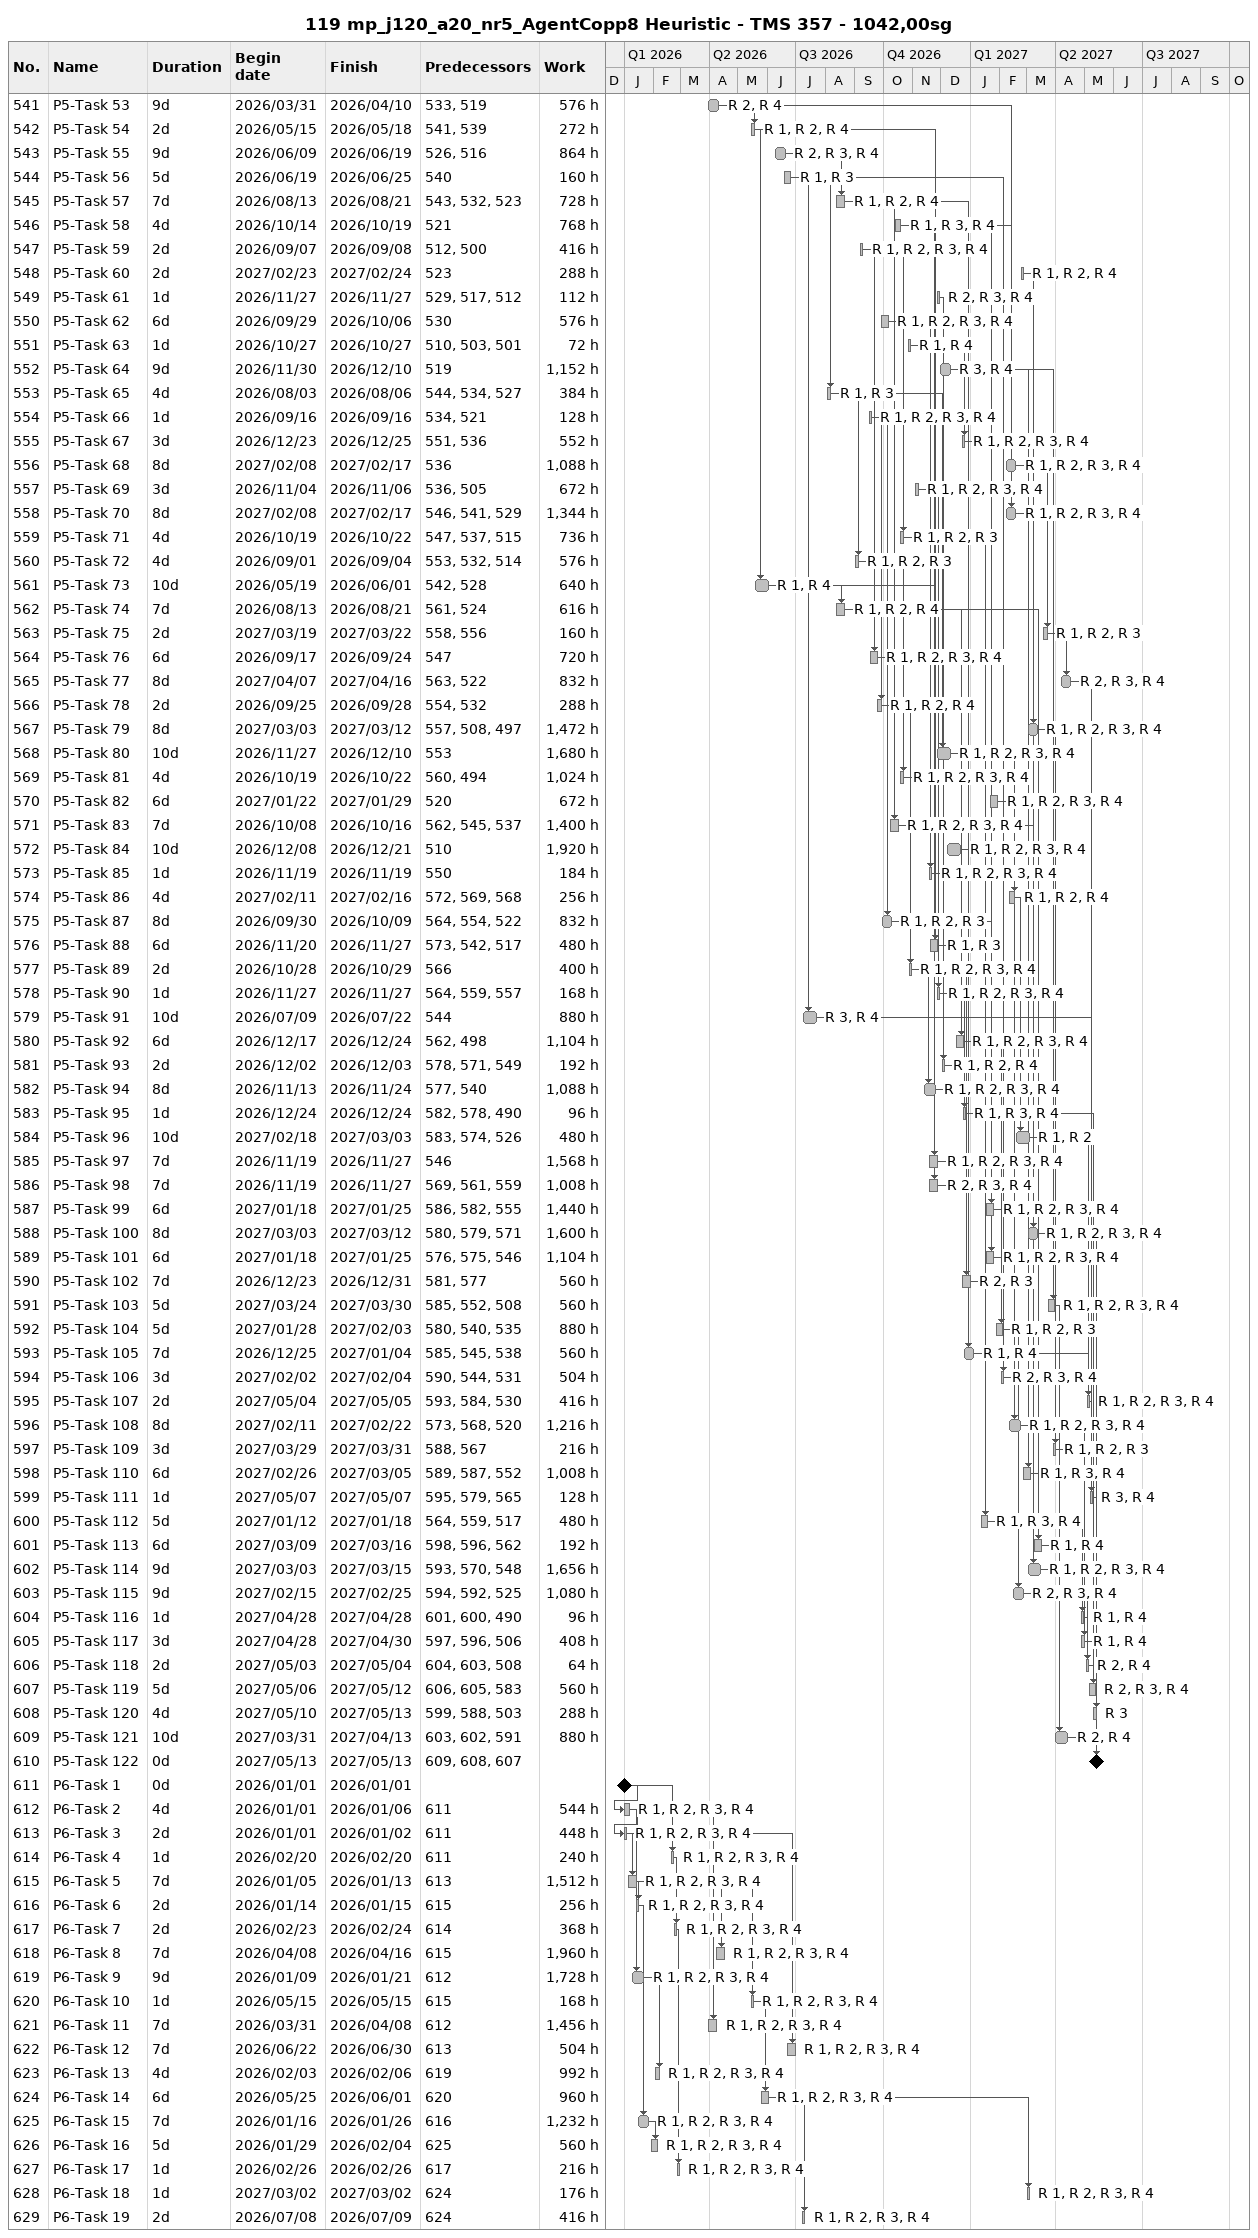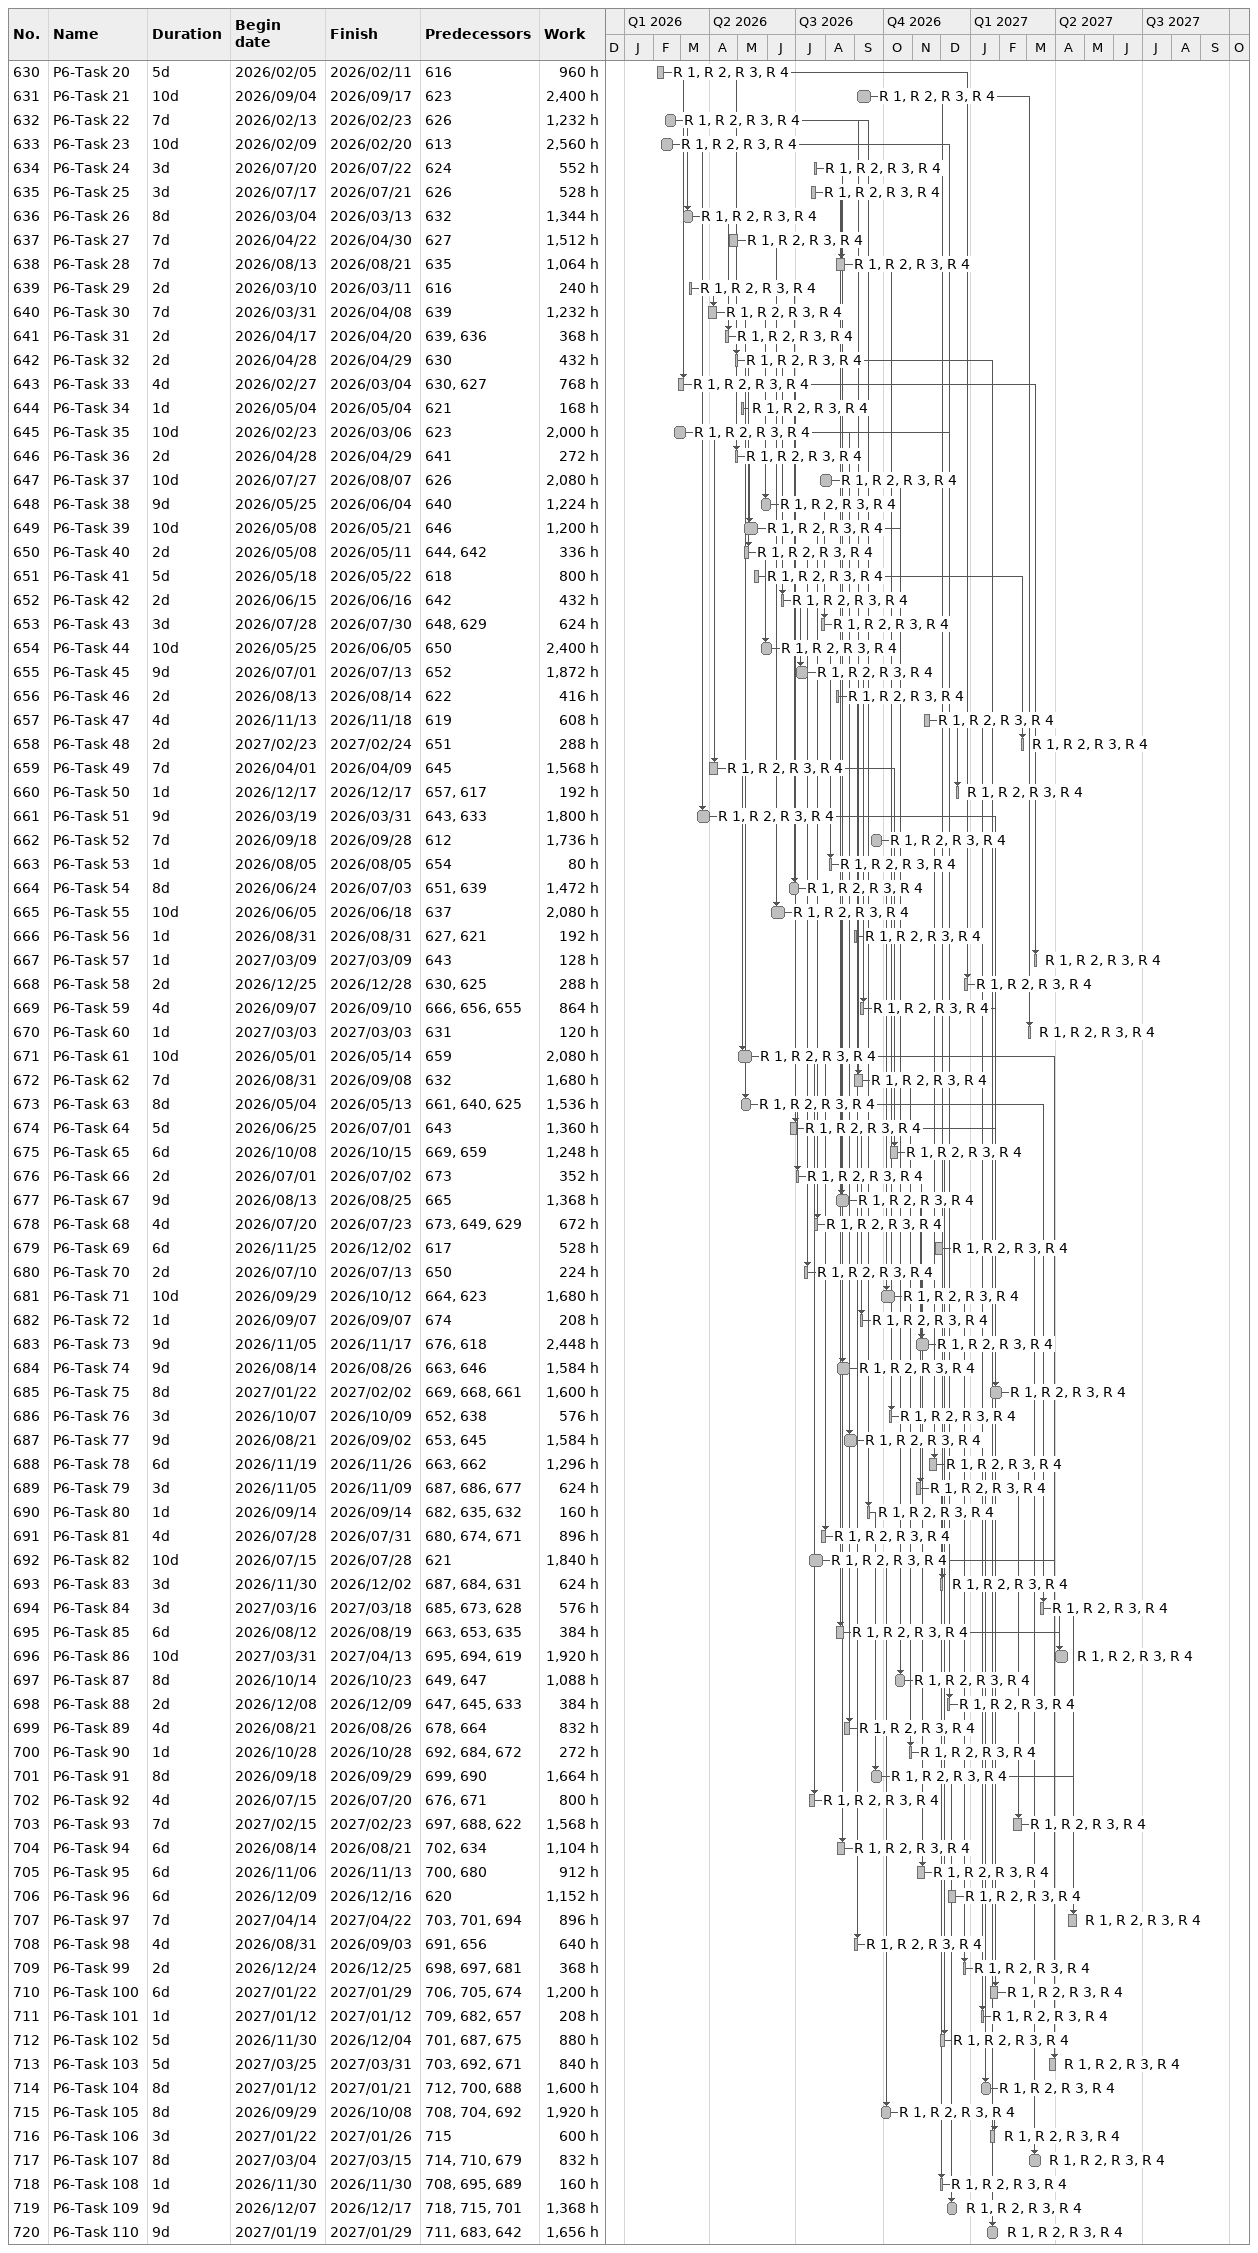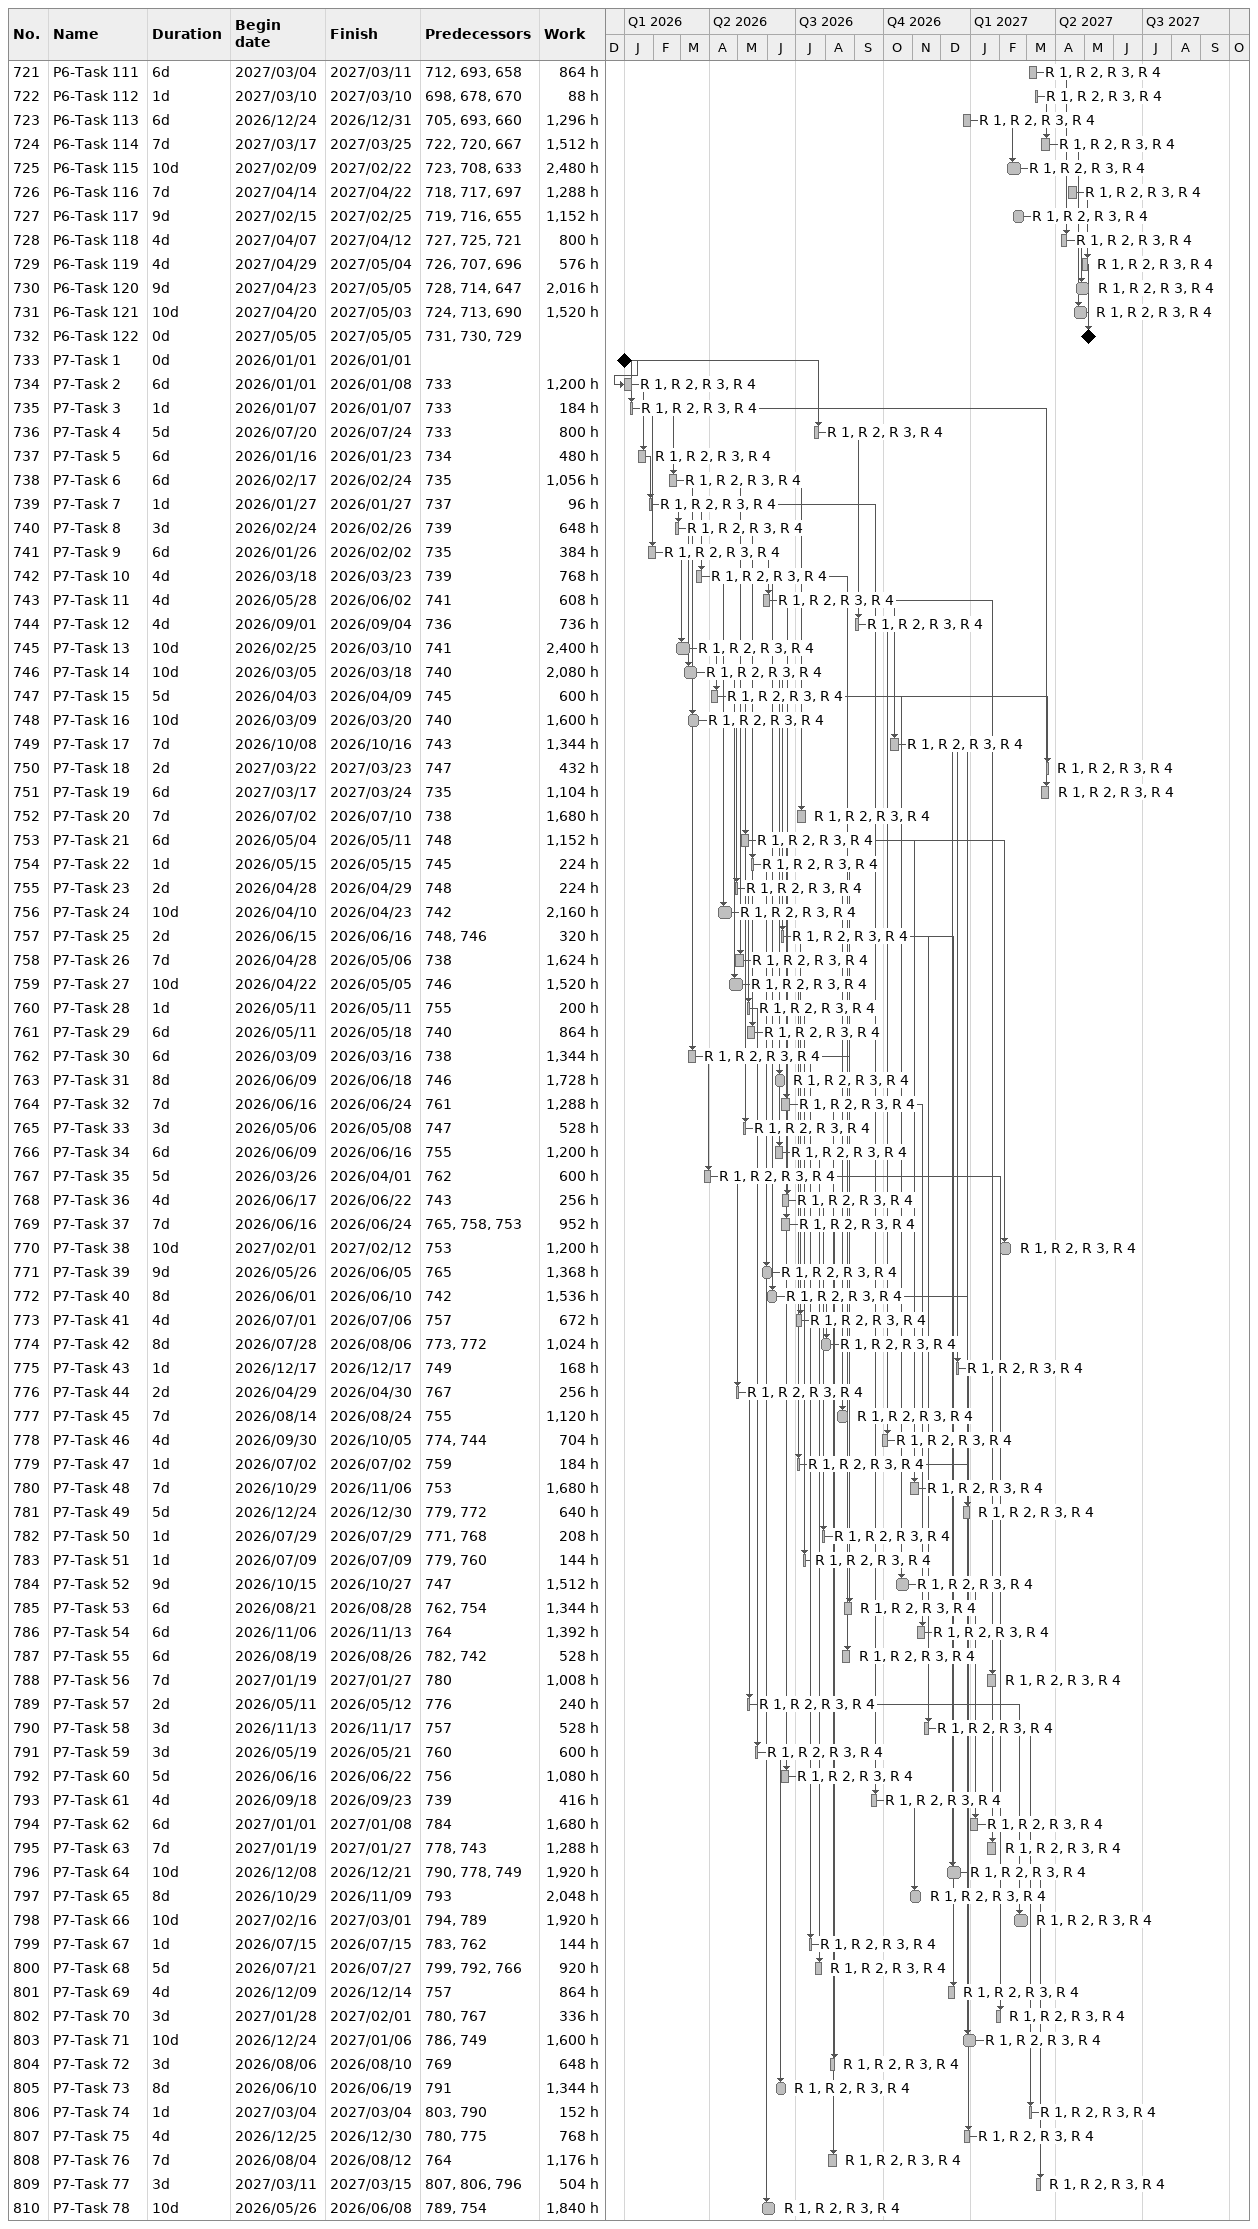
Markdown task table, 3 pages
119 mp_j120_a20_nr5_AgentCopp8 Heuristic - TMS 357 - 1042,00sg

| ID | Task | Duration | Start | Finish | Predecessors | Resources | Work (h) |
|---|---|---|---|---|---|---|---|
| 541 | P5-Task 53 | 9d | 2026-03-31 | 2026-04-10 | 533, 519 | R 2, R 4 | 576 |
| 542 | P5-Task 54 | 2d | 2026-05-15 | 2026-05-18 | 541, 539 | R 1, R 2, R 4 | 272 |
| 543 | P5-Task 55 | 9d | 2026-06-09 | 2026-06-19 | 526, 516 | R 2, R 3, R 4 | 864 |
| 544 | P5-Task 56 | 5d | 2026-06-19 | 2026-06-25 | 540 | R 1, R 3 | 160 |
| 545 | P5-Task 57 | 7d | 2026-08-13 | 2026-08-21 | 543, 532, 523 | R 1, R 2, R 4 | 728 |
| 546 | P5-Task 58 | 4d | 2026-10-14 | 2026-10-19 | 521 | R 1, R 3, R 4 | 768 |
| 547 | P5-Task 59 | 2d | 2026-09-07 | 2026-09-08 | 512, 500 | R 1, R 2, R 3, R 4 | 416 |
| 548 | P5-Task 60 | 2d | 2027-02-23 | 2027-02-24 | 523 | R 1, R 2, R 4 | 288 |
| 549 | P5-Task 61 | 1d | 2026-11-27 | 2026-11-27 | 529, 517, 512 | R 2, R 3, R 4 | 112 |
| 550 | P5-Task 62 | 6d | 2026-09-29 | 2026-10-06 | 530 | R 1, R 2, R 3, R 4 | 576 |
| 551 | P5-Task 63 | 1d | 2026-10-27 | 2026-10-27 | 510, 503, 501 | R 1, R 4 | 72 |
| 552 | P5-Task 64 | 9d | 2026-11-30 | 2026-12-10 | 519 | R 3, R 4 | 1152 |
| 553 | P5-Task 65 | 4d | 2026-08-03 | 2026-08-06 | 544, 534, 527 | R 1, R 3 | 384 |
| 554 | P5-Task 66 | 1d | 2026-09-16 | 2026-09-16 | 534, 521 | R 1, R 2, R 3, R 4 | 128 |
| 555 | P5-Task 67 | 3d | 2026-12-23 | 2026-12-25 | 551, 536 | R 1, R 2, R 3, R 4 | 552 |
| 556 | P5-Task 68 | 8d | 2027-02-08 | 2027-02-17 | 536 | R 1, R 2, R 3, R 4 | 1088 |
| 557 | P5-Task 69 | 3d | 2026-11-04 | 2026-11-06 | 536, 505 | R 1, R 2, R 3, R 4 | 672 |
| 558 | P5-Task 70 | 8d | 2027-02-08 | 2027-02-17 | 546, 541, 529 | R 1, R 2, R 3, R 4 | 1344 |
| 559 | P5-Task 71 | 4d | 2026-10-19 | 2026-10-22 | 547, 537, 515 | R 1, R 2, R 3 | 736 |
| 560 | P5-Task 72 | 4d | 2026-09-01 | 2026-09-04 | 553, 532, 514 | R 1, R 2, R 3 | 576 |
| 561 | P5-Task 73 | 10d | 2026-05-19 | 2026-06-01 | 542, 528 | R 1, R 4 | 640 |
| 562 | P5-Task 74 | 7d | 2026-08-13 | 2026-08-21 | 561, 524 | R 1, R 2, R 4 | 616 |
| 563 | P5-Task 75 | 2d | 2027-03-19 | 2027-03-22 | 558, 556 | R 1, R 2, R 3 | 160 |
| 564 | P5-Task 76 | 6d | 2026-09-17 | 2026-09-24 | 547 | R 1, R 2, R 3, R 4 | 720 |
| 565 | P5-Task 77 | 8d | 2027-04-07 | 2027-04-16 | 563, 522 | R 2, R 3, R 4 | 832 |
| 566 | P5-Task 78 | 2d | 2026-09-25 | 2026-09-28 | 554, 532 | R 1, R 2, R 4 | 288 |
| 567 | P5-Task 79 | 8d | 2027-03-03 | 2027-03-12 | 557, 508, 497 | R 1, R 2, R 3, R 4 | 1472 |
| 568 | P5-Task 80 | 10d | 2026-11-27 | 2026-12-10 | 553 | R 1, R 2, R 3, R 4 | 1680 |
| 569 | P5-Task 81 | 4d | 2026-10-19 | 2026-10-22 | 560, 494 | R 1, R 2, R 3, R 4 | 1024 |
| 570 | P5-Task 82 | 6d | 2027-01-22 | 2027-01-29 | 520 | R 1, R 2, R 3, R 4 | 672 |
| 571 | P5-Task 83 | 7d | 2026-10-08 | 2026-10-16 | 562, 545, 537 | R 1, R 2, R 3, R 4 | 1400 |
| 572 | P5-Task 84 | 10d | 2026-12-08 | 2026-12-21 | 510 | R 1, R 2, R 3, R 4 | 1920 |
| 573 | P5-Task 85 | 1d | 2026-11-19 | 2026-11-19 | 550 | R 1, R 2, R 3, R 4 | 184 |
| 574 | P5-Task 86 | 4d | 2027-02-11 | 2027-02-16 | 572, 569, 568 | R 1, R 2, R 4 | 256 |
| 575 | P5-Task 87 | 8d | 2026-09-30 | 2026-10-09 | 564, 554, 522 | R 1, R 2, R 3 | 832 |
| 576 | P5-Task 88 | 6d | 2026-11-20 | 2026-11-27 | 573, 542, 517 | R 1, R 3 | 480 |
| 577 | P5-Task 89 | 2d | 2026-10-28 | 2026-10-29 | 566 | R 1, R 2, R 3, R 4 | 400 |
| 578 | P5-Task 90 | 1d | 2026-11-27 | 2026-11-27 | 564, 559, 557 | R 1, R 2, R 3, R 4 | 168 |
| 579 | P5-Task 91 | 10d | 2026-07-09 | 2026-07-22 | 544 | R 3, R 4 | 880 |
| 580 | P5-Task 92 | 6d | 2026-12-17 | 2026-12-24 | 562, 498 | R 1, R 2, R 3, R 4 | 1104 |
| 581 | P5-Task 93 | 2d | 2026-12-02 | 2026-12-03 | 578, 571, 549 | R 1, R 2, R 4 | 192 |
| 582 | P5-Task 94 | 8d | 2026-11-13 | 2026-11-24 | 577, 540 | R 1, R 2, R 3, R 4 | 1088 |
| 583 | P5-Task 95 | 1d | 2026-12-24 | 2026-12-24 | 582, 578, 490 | R 1, R 3, R 4 | 96 |
| 584 | P5-Task 96 | 10d | 2027-02-18 | 2027-03-03 | 583, 574, 526 | R 1, R 2 | 480 |
| 585 | P5-Task 97 | 7d | 2026-11-19 | 2026-11-27 | 546 | R 1, R 2, R 3, R 4 | 1568 |
| 586 | P5-Task 98 | 7d | 2026-11-19 | 2026-11-27 | 569, 561, 559 | R 2, R 3, R 4 | 1008 |
| 587 | P5-Task 99 | 6d | 2027-01-18 | 2027-01-25 | 586, 582, 555 | R 1, R 2, R 3, R 4 | 1440 |
| 588 | P5-Task 100 | 8d | 2027-03-03 | 2027-03-12 | 580, 579, 571 | R 1, R 2, R 3, R 4 | 1600 |
| 589 | P5-Task 101 | 6d | 2027-01-18 | 2027-01-25 | 576, 575, 546 | R 1, R 2, R 3, R 4 | 1104 |
| 590 | P5-Task 102 | 7d | 2026-12-23 | 2026-12-31 | 581, 577 | R 2, R 3 | 560 |
| 591 | P5-Task 103 | 5d | 2027-03-24 | 2027-03-30 | 585, 552, 508 | R 1, R 2, R 3, R 4 | 560 |
| 592 | P5-Task 104 | 5d | 2027-01-28 | 2027-02-03 | 580, 540, 535 | R 1, R 2, R 3 | 880 |
| 593 | P5-Task 105 | 7d | 2026-12-25 | 2027-01-04 | 585, 545, 538 | R 1, R 4 | 560 |
| 594 | P5-Task 106 | 3d | 2027-02-02 | 2027-02-04 | 590, 544, 531 | R 2, R 3, R 4 | 504 |
| 595 | P5-Task 107 | 2d | 2027-05-04 | 2027-05-05 | 593, 584, 530 | R 1, R 2, R 3, R 4 | 416 |
| 596 | P5-Task 108 | 8d | 2027-02-11 | 2027-02-22 | 573, 568, 520 | R 1, R 2, R 3, R 4 | 1216 |
| 597 | P5-Task 109 | 3d | 2027-03-29 | 2027-03-31 | 588, 567 | R 1, R 2, R 3 | 216 |
| 598 | P5-Task 110 | 6d | 2027-02-26 | 2027-03-05 | 589, 587, 552 | R 1, R 3, R 4 | 1008 |
| 599 | P5-Task 111 | 1d | 2027-05-07 | 2027-05-07 | 595, 579, 565 | R 3, R 4 | 128 |
| 600 | P5-Task 112 | 5d | 2027-01-12 | 2027-01-18 | 564, 559, 517 | R 1, R 3, R 4 | 480 |
| 601 | P5-Task 113 | 6d | 2027-03-09 | 2027-03-16 | 598, 596, 562 | R 1, R 4 | 192 |
| 602 | P5-Task 114 | 9d | 2027-03-03 | 2027-03-15 | 593, 570, 548 | R 1, R 2, R 3, R 4 | 1656 |
| 603 | P5-Task 115 | 9d | 2027-02-15 | 2027-02-25 | 594, 592, 525 | R 2, R 3, R 4 | 1080 |
| 604 | P5-Task 116 | 1d | 2027-04-28 | 2027-04-28 | 601, 600, 490 | R 1, R 4 | 96 |
| 605 | P5-Task 117 | 3d | 2027-04-28 | 2027-04-30 | 597, 596, 506 | R 1, R 4 | 408 |
| 606 | P5-Task 118 | 2d | 2027-05-03 | 2027-05-04 | 604, 603, 508 | R 2, R 4 | 64 |
| 607 | P5-Task 119 | 5d | 2027-05-06 | 2027-05-12 | 606, 605, 583 | R 2, R 3, R 4 | 560 |
| 608 | P5-Task 120 | 4d | 2027-05-10 | 2027-05-13 | 599, 588, 503 | R 3 | 288 |
| 609 | P5-Task 121 | 10d | 2027-03-31 | 2027-04-13 | 603, 602, 591 | R 2, R 4 | 880 |
| 610 | P5-Task 122 | 0d | 2027-05-13 | 2027-05-13 | 609, 608, 607 |  |  |
| 611 | P6-Task 1 | 0d | 2026-01-01 | 2026-01-01 |  |  |  |
| 612 | P6-Task 2 | 4d | 2026-01-01 | 2026-01-06 | 611 | R 1, R 2, R 3, R 4 | 544 |
| 613 | P6-Task 3 | 2d | 2026-01-01 | 2026-01-02 | 611 | R 1, R 2, R 3, R 4 | 448 |
| 614 | P6-Task 4 | 1d | 2026-02-20 | 2026-02-20 | 611 | R 1, R 2, R 3, R 4 | 240 |
| 615 | P6-Task 5 | 7d | 2026-01-05 | 2026-01-13 | 613 | R 1, R 2, R 3, R 4 | 1512 |
| 616 | P6-Task 6 | 2d | 2026-01-14 | 2026-01-15 | 615 | R 1, R 2, R 3, R 4 | 256 |
| 617 | P6-Task 7 | 2d | 2026-02-23 | 2026-02-24 | 614 | R 1, R 2, R 3, R 4 | 368 |
| 618 | P6-Task 8 | 7d | 2026-04-08 | 2026-04-16 | 615 | R 1, R 2, R 3, R 4 | 1960 |
| 619 | P6-Task 9 | 9d | 2026-01-09 | 2026-01-21 | 612 | R 1, R 2, R 3, R 4 | 1728 |
| 620 | P6-Task 10 | 1d | 2026-05-15 | 2026-05-15 | 615 | R 1, R 2, R 3, R 4 | 168 |
| 621 | P6-Task 11 | 7d | 2026-03-31 | 2026-04-08 | 612 | R 1, R 2, R 3, R 4 | 1456 |
| 622 | P6-Task 12 | 7d | 2026-06-22 | 2026-06-30 | 613 | R 1, R 2, R 3, R 4 | 504 |
| 623 | P6-Task 13 | 4d | 2026-02-03 | 2026-02-06 | 619 | R 1, R 2, R 3, R 4 | 992 |
| 624 | P6-Task 14 | 6d | 2026-05-25 | 2026-06-01 | 620 | R 1, R 2, R 3, R 4 | 960 |
| 625 | P6-Task 15 | 7d | 2026-01-16 | 2026-01-26 | 616 | R 1, R 2, R 3, R 4 | 1232 |
| 626 | P6-Task 16 | 5d | 2026-01-29 | 2026-02-04 | 625 | R 1, R 2, R 3, R 4 | 560 |
| 627 | P6-Task 17 | 1d | 2026-02-26 | 2026-02-26 | 617 | R 1, R 2, R 3, R 4 | 216 |
| 628 | P6-Task 18 | 1d | 2027-03-02 | 2027-03-02 | 624 | R 1, R 2, R 3, R 4 | 176 |
| 629 | P6-Task 19 | 2d | 2026-07-08 | 2026-07-09 | 624 | R 1, R 2, R 3, R 4 | 416 |
| 630 | P6-Task 20 | 5d | 2026-02-05 | 2026-02-11 | 616 | R 1, R 2, R 3, R 4 | 960 |
| 631 | P6-Task 21 | 10d | 2026-09-04 | 2026-09-17 | 623 | R 1, R 2, R 3, R 4 | 2400 |
| 632 | P6-Task 22 | 7d | 2026-02-13 | 2026-02-23 | 626 | R 1, R 2, R 3, R 4 | 1232 |
| 633 | P6-Task 23 | 10d | 2026-02-09 | 2026-02-20 | 613 | R 1, R 2, R 3, R 4 | 2560 |
| 634 | P6-Task 24 | 3d | 2026-07-20 | 2026-07-22 | 624 | R 1, R 2, R 3, R 4 | 552 |
| 635 | P6-Task 25 | 3d | 2026-07-17 | 2026-07-21 | 626 | R 1, R 2, R 3, R 4 | 528 |
| 636 | P6-Task 26 | 8d | 2026-03-04 | 2026-03-13 | 632 | R 1, R 2, R 3, R 4 | 1344 |
| 637 | P6-Task 27 | 7d | 2026-04-22 | 2026-04-30 | 627 | R 1, R 2, R 3, R 4 | 1512 |
| 638 | P6-Task 28 | 7d | 2026-08-13 | 2026-08-21 | 635 | R 1, R 2, R 3, R 4 | 1064 |
| 639 | P6-Task 29 | 2d | 2026-03-10 | 2026-03-11 | 616 | R 1, R 2, R 3, R 4 | 240 |
| 640 | P6-Task 30 | 7d | 2026-03-31 | 2026-04-08 | 639 | R 1, R 2, R 3, R 4 | 1232 |
| 641 | P6-Task 31 | 2d | 2026-04-17 | 2026-04-20 | 639, 636 | R 1, R 2, R 3, R 4 | 368 |
| 642 | P6-Task 32 | 2d | 2026-04-28 | 2026-04-29 | 630 | R 1, R 2, R 3, R 4 | 432 |
| 643 | P6-Task 33 | 4d | 2026-02-27 | 2026-03-04 | 630, 627 | R 1, R 2, R 3, R 4 | 768 |
| 644 | P6-Task 34 | 1d | 2026-05-04 | 2026-05-04 | 621 | R 1, R 2, R 3, R 4 | 168 |
| 645 | P6-Task 35 | 10d | 2026-02-23 | 2026-03-06 | 623 | R 1, R 2, R 3, R 4 | 2000 |
| 646 | P6-Task 36 | 2d | 2026-04-28 | 2026-04-29 | 641 | R 1, R 2, R 3, R 4 | 272 |
| 647 | P6-Task 37 | 10d | 2026-07-27 | 2026-08-07 | 626 | R 1, R 2, R 3, R 4 | 2080 |
| 648 | P6-Task 38 | 9d | 2026-05-25 | 2026-06-04 | 640 | R 1, R 2, R 3, R 4 | 1224 |
| 649 | P6-Task 39 | 10d | 2026-05-08 | 2026-05-21 | 646 | R 1, R 2, R 3, R 4 | 1200 |
| 650 | P6-Task 40 | 2d | 2026-05-08 | 2026-05-11 | 644, 642 | R 1, R 2, R 3, R 4 | 336 |
| 651 | P6-Task 41 | 5d | 2026-05-18 | 2026-05-22 | 618 | R 1, R 2, R 3, R 4 | 800 |
| 652 | P6-Task 42 | 2d | 2026-06-15 | 2026-06-16 | 642 | R 1, R 2, R 3, R 4 | 432 |
| 653 | P6-Task 43 | 3d | 2026-07-28 | 2026-07-30 | 648, 629 | R 1, R 2, R 3, R 4 | 624 |
| 654 | P6-Task 44 | 10d | 2026-05-25 | 2026-06-05 | 650 | R 1, R 2, R 3, R 4 | 2400 |
| 655 | P6-Task 45 | 9d | 2026-07-01 | 2026-07-13 | 652 | R 1, R 2, R 3, R 4 | 1872 |
| 656 | P6-Task 46 | 2d | 2026-08-13 | 2026-08-14 | 622 | R 1, R 2, R 3, R 4 | 416 |
| 657 | P6-Task 47 | 4d | 2026-11-13 | 2026-11-18 | 619 | R 1, R 2, R 3, R 4 | 608 |
| 658 | P6-Task 48 | 2d | 2027-02-23 | 2027-02-24 | 651 | R 1, R 2, R 3, R 4 | 288 |
| 659 | P6-Task 49 | 7d | 2026-04-01 | 2026-04-09 | 645 | R 1, R 2, R 3, R 4 | 1568 |
| 660 | P6-Task 50 | 1d | 2026-12-17 | 2026-12-17 | 657, 617 | R 1, R 2, R 3, R 4 | 192 |
| 661 | P6-Task 51 | 9d | 2026-03-19 | 2026-03-31 | 643, 633 | R 1, R 2, R 3, R 4 | 1800 |
| 662 | P6-Task 52 | 7d | 2026-09-18 | 2026-09-28 | 612 | R 1, R 2, R 3, R 4 | 1736 |
| 663 | P6-Task 53 | 1d | 2026-08-05 | 2026-08-05 | 654 | R 1, R 2, R 3, R 4 | 80 |
| 664 | P6-Task 54 | 8d | 2026-06-24 | 2026-07-03 | 651, 639 | R 1, R 2, R 3, R 4 | 1472 |
| 665 | P6-Task 55 | 10d | 2026-06-05 | 2026-06-18 | 637 | R 1, R 2, R 3, R 4 | 2080 |
| 666 | P6-Task 56 | 1d | 2026-08-31 | 2026-08-31 | 627, 621 | R 1, R 2, R 3, R 4 | 192 |
| 667 | P6-Task 57 | 1d | 2027-03-09 | 2027-03-09 | 643 | R 1, R 2, R 3, R 4 | 128 |
| 668 | P6-Task 58 | 2d | 2026-12-25 | 2026-12-28 | 630, 625 | R 1, R 2, R 3, R 4 | 288 |
| 669 | P6-Task 59 | 4d | 2026-09-07 | 2026-09-10 | 666, 656, 655 | R 1, R 2, R 3, R 4 | 864 |
| 670 | P6-Task 60 | 1d | 2027-03-03 | 2027-03-03 | 631 | R 1, R 2, R 3, R 4 | 120 |
| 671 | P6-Task 61 | 10d | 2026-05-01 | 2026-05-14 | 659 | R 1, R 2, R 3, R 4 | 2080 |
| 672 | P6-Task 62 | 7d | 2026-08-31 | 2026-09-08 | 632 | R 1, R 2, R 3, R 4 | 1680 |
| 673 | P6-Task 63 | 8d | 2026-05-04 | 2026-05-13 | 661, 640, 625 | R 1, R 2, R 3, R 4 | 1536 |
| 674 | P6-Task 64 | 5d | 2026-06-25 | 2026-07-01 | 643 | R 1, R 2, R 3, R 4 | 1360 |
| 675 | P6-Task 65 | 6d | 2026-10-08 | 2026-10-15 | 669, 659 | R 1, R 2, R 3, R 4 | 1248 |
| 676 | P6-Task 66 | 2d | 2026-07-01 | 2026-07-02 | 673 | R 1, R 2, R 3, R 4 | 352 |
| 677 | P6-Task 67 | 9d | 2026-08-13 | 2026-08-25 | 665 | R 1, R 2, R 3, R 4 | 1368 |
| 678 | P6-Task 68 | 4d | 2026-07-20 | 2026-07-23 | 673, 649, 629 | R 1, R 2, R 3, R 4 | 672 |
| 679 | P6-Task 69 | 6d | 2026-11-25 | 2026-12-02 | 617 | R 1, R 2, R 3, R 4 | 528 |
| 680 | P6-Task 70 | 2d | 2026-07-10 | 2026-07-13 | 650 | R 1, R 2, R 3, R 4 | 224 |
| 681 | P6-Task 71 | 10d | 2026-09-29 | 2026-10-12 | 664, 623 | R 1, R 2, R 3, R 4 | 1680 |
| 682 | P6-Task 72 | 1d | 2026-09-07 | 2026-09-07 | 674 | R 1, R 2, R 3, R 4 | 208 |
| 683 | P6-Task 73 | 9d | 2026-11-05 | 2026-11-17 | 676, 618 | R 1, R 2, R 3, R 4 | 2448 |
| 684 | P6-Task 74 | 9d | 2026-08-14 | 2026-08-26 | 663, 646 | R 1, R 2, R 3, R 4 | 1584 |
| 685 | P6-Task 75 | 8d | 2027-01-22 | 2027-02-02 | 669, 668, 661 | R 1, R 2, R 3, R 4 | 1600 |
| 686 | P6-Task 76 | 3d | 2026-10-07 | 2026-10-09 | 652, 638 | R 1, R 2, R 3, R 4 | 576 |
| 687 | P6-Task 77 | 9d | 2026-08-21 | 2026-09-02 | 653, 645 | R 1, R 2, R 3, R 4 | 1584 |
| 688 | P6-Task 78 | 6d | 2026-11-19 | 2026-11-26 | 663, 662 | R 1, R 2, R 3, R 4 | 1296 |
| 689 | P6-Task 79 | 3d | 2026-11-05 | 2026-11-09 | 687, 686, 677 | R 1, R 2, R 3, R 4 | 624 |
| 690 | P6-Task 80 | 1d | 2026-09-14 | 2026-09-14 | 682, 635, 632 | R 1, R 2, R 3, R 4 | 160 |
| 691 | P6-Task 81 | 4d | 2026-07-28 | 2026-07-31 | 680, 674, 671 | R 1, R 2, R 3, R 4 | 896 |
| 692 | P6-Task 82 | 10d | 2026-07-15 | 2026-07-28 | 621 | R 1, R 2, R 3, R 4 | 1840 |
| 693 | P6-Task 83 | 3d | 2026-11-30 | 2026-12-02 | 687, 684, 631 | R 1, R 2, R 3, R 4 | 624 |
| 694 | P6-Task 84 | 3d | 2027-03-16 | 2027-03-18 | 685, 673, 628 | R 1, R 2, R 3, R 4 | 576 |
| 695 | P6-Task 85 | 6d | 2026-08-12 | 2026-08-19 | 663, 653, 635 | R 1, R 2, R 3, R 4 | 384 |
| 696 | P6-Task 86 | 10d | 2027-03-31 | 2027-04-13 | 695, 694, 619 | R 1, R 2, R 3, R 4 | 1920 |
| 697 | P6-Task 87 | 8d | 2026-10-14 | 2026-10-23 | 649, 647 | R 1, R 2, R 3, R 4 | 1088 |
| 698 | P6-Task 88 | 2d | 2026-12-08 | 2026-12-09 | 647, 645, 633 | R 1, R 2, R 3, R 4 | 384 |
| 699 | P6-Task 89 | 4d | 2026-08-21 | 2026-08-26 | 678, 664 | R 1, R 2, R 3, R 4 | 832 |
| 700 | P6-Task 90 | 1d | 2026-10-28 | 2026-10-28 | 692, 684, 672 | R 1, R 2, R 3, R 4 | 272 |
| 701 | P6-Task 91 | 8d | 2026-09-18 | 2026-09-29 | 699, 690 | R 1, R 2, R 3, R 4 | 1664 |
| 702 | P6-Task 92 | 4d | 2026-07-15 | 2026-07-20 | 676, 671 | R 1, R 2, R 3, R 4 | 800 |
| 703 | P6-Task 93 | 7d | 2027-02-15 | 2027-02-23 | 697, 688, 622 | R 1, R 2, R 3, R 4 | 1568 |
| 704 | P6-Task 94 | 6d | 2026-08-14 | 2026-08-21 | 702, 634 | R 1, R 2, R 3, R 4 | 1104 |
| 705 | P6-Task 95 | 6d | 2026-11-06 | 2026-11-13 | 700, 680 | R 1, R 2, R 3, R 4 | 912 |
| 706 | P6-Task 96 | 6d | 2026-12-09 | 2026-12-16 | 620 | R 1, R 2, R 3, R 4 | 1152 |
| 707 | P6-Task 97 | 7d | 2027-04-14 | 2027-04-22 | 703, 701, 694 | R 1, R 2, R 3, R 4 | 896 |
| 708 | P6-Task 98 | 4d | 2026-08-31 | 2026-09-03 | 691, 656 | R 1, R 2, R 3, R 4 | 640 |
| 709 | P6-Task 99 | 2d | 2026-12-24 | 2026-12-25 | 698, 697, 681 | R 1, R 2, R 3, R 4 | 368 |
| 710 | P6-Task 100 | 6d | 2027-01-22 | 2027-01-29 | 706, 705, 674 | R 1, R 2, R 3, R 4 | 1200 |
| 711 | P6-Task 101 | 1d | 2027-01-12 | 2027-01-12 | 709, 682, 657 | R 1, R 2, R 3, R 4 | 208 |
| 712 | P6-Task 102 | 5d | 2026-11-30 | 2026-12-04 | 701, 687, 675 | R 1, R 2, R 3, R 4 | 880 |
| 713 | P6-Task 103 | 5d | 2027-03-25 | 2027-03-31 | 703, 692, 671 | R 1, R 2, R 3, R 4 | 840 |
| 714 | P6-Task 104 | 8d | 2027-01-12 | 2027-01-21 | 712, 700, 688 | R 1, R 2, R 3, R 4 | 1600 |
| 715 | P6-Task 105 | 8d | 2026-09-29 | 2026-10-08 | 708, 704, 692 | R 1, R 2, R 3, R 4 | 1920 |
| 716 | P6-Task 106 | 3d | 2027-01-22 | 2027-01-26 | 715 | R 1, R 2, R 3, R 4 | 600 |
| 717 | P6-Task 107 | 8d | 2027-03-04 | 2027-03-15 | 714, 710, 679 | R 1, R 2, R 3, R 4 | 832 |
| 718 | P6-Task 108 | 1d | 2026-11-30 | 2026-11-30 | 708, 695, 689 | R 1, R 2, R 3, R 4 | 160 |
| 719 | P6-Task 109 | 9d | 2026-12-07 | 2026-12-17 | 718, 715, 701 | R 1, R 2, R 3, R 4 | 1368 |
| 720 | P6-Task 110 | 9d | 2027-01-19 | 2027-01-29 | 711, 683, 642 | R 1, R 2, R 3, R 4 | 1656 |
| 721 | P6-Task 111 | 6d | 2027-03-04 | 2027-03-11 | 712, 693, 658 | R 1, R 2, R 3, R 4 | 864 |
| 722 | P6-Task 112 | 1d | 2027-03-10 | 2027-03-10 | 698, 678, 670 | R 1, R 2, R 3, R 4 | 88 |
| 723 | P6-Task 113 | 6d | 2026-12-24 | 2026-12-31 | 705, 693, 660 | R 1, R 2, R 3, R 4 | 1296 |
| 724 | P6-Task 114 | 7d | 2027-03-17 | 2027-03-25 | 722, 720, 667 | R 1, R 2, R 3, R 4 | 1512 |
| 725 | P6-Task 115 | 10d | 2027-02-09 | 2027-02-22 | 723, 708, 633 | R 1, R 2, R 3, R 4 | 2480 |
| 726 | P6-Task 116 | 7d | 2027-04-14 | 2027-04-22 | 718, 717, 697 | R 1, R 2, R 3, R 4 | 1288 |
| 727 | P6-Task 117 | 9d | 2027-02-15 | 2027-02-25 | 719, 716, 655 | R 1, R 2, R 3, R 4 | 1152 |
| 728 | P6-Task 118 | 4d | 2027-04-07 | 2027-04-12 | 727, 725, 721 | R 1, R 2, R 3, R 4 | 800 |
| 729 | P6-Task 119 | 4d | 2027-04-29 | 2027-05-04 | 726, 707, 696 | R 1, R 2, R 3, R 4 | 576 |
| 730 | P6-Task 120 | 9d | 2027-04-23 | 2027-05-05 | 728, 714, 647 | R 1, R 2, R 3, R 4 | 2016 |
| 731 | P6-Task 121 | 10d | 2027-04-20 | 2027-05-03 | 724, 713, 690 | R 1, R 2, R 3, R 4 | 1520 |
| 732 | P6-Task 122 | 0d | 2027-05-05 | 2027-05-05 | 731, 730, 729 |  |  |
| 733 | P7-Task 1 | 0d | 2026-01-01 | 2026-01-01 |  |  |  |
| 734 | P7-Task 2 | 6d | 2026-01-01 | 2026-01-08 | 733 | R 1, R 2, R 3, R 4 | 1200 |
| 735 | P7-Task 3 | 1d | 2026-01-07 | 2026-01-07 | 733 | R 1, R 2, R 3, R 4 | 184 |
| 736 | P7-Task 4 | 5d | 2026-07-20 | 2026-07-24 | 733 | R 1, R 2, R 3, R 4 | 800 |
| 737 | P7-Task 5 | 6d | 2026-01-16 | 2026-01-23 | 734 | R 1, R 2, R 3, R 4 | 480 |
| 738 | P7-Task 6 | 6d | 2026-02-17 | 2026-02-24 | 735 | R 1, R 2, R 3, R 4 | 1056 |
| 739 | P7-Task 7 | 1d | 2026-01-27 | 2026-01-27 | 737 | R 1, R 2, R 3, R 4 | 96 |
| 740 | P7-Task 8 | 3d | 2026-02-24 | 2026-02-26 | 739 | R 1, R 2, R 3, R 4 | 648 |
| 741 | P7-Task 9 | 6d | 2026-01-26 | 2026-02-02 | 735 | R 1, R 2, R 3, R 4 | 384 |
| 742 | P7-Task 10 | 4d | 2026-03-18 | 2026-03-23 | 739 | R 1, R 2, R 3, R 4 | 768 |
| 743 | P7-Task 11 | 4d | 2026-05-28 | 2026-06-02 | 741 | R 1, R 2, R 3, R 4 | 608 |
| 744 | P7-Task 12 | 4d | 2026-09-01 | 2026-09-04 | 736 | R 1, R 2, R 3, R 4 | 736 |
| 745 | P7-Task 13 | 10d | 2026-02-25 | 2026-03-10 | 741 | R 1, R 2, R 3, R 4 | 2400 |
| 746 | P7-Task 14 | 10d | 2026-03-05 | 2026-03-18 | 740 | R 1, R 2, R 3, R 4 | 2080 |
| 747 | P7-Task 15 | 5d | 2026-04-03 | 2026-04-09 | 745 | R 1, R 2, R 3, R 4 | 600 |
| 748 | P7-Task 16 | 10d | 2026-03-09 | 2026-03-20 | 740 | R 1, R 2, R 3, R 4 | 1600 |
| 749 | P7-Task 17 | 7d | 2026-10-08 | 2026-10-16 | 743 | R 1, R 2, R 3, R 4 | 1344 |
| 750 | P7-Task 18 | 2d | 2027-03-22 | 2027-03-23 | 747 | R 1, R 2, R 3, R 4 | 432 |
| 751 | P7-Task 19 | 6d | 2027-03-17 | 2027-03-24 | 735 | R 1, R 2, R 3, R 4 | 1104 |
| 752 | P7-Task 20 | 7d | 2026-07-02 | 2026-07-10 | 738 | R 1, R 2, R 3, R 4 | 1680 |
| 753 | P7-Task 21 | 6d | 2026-05-04 | 2026-05-11 | 748 | R 1, R 2, R 3, R 4 | 1152 |
| 754 | P7-Task 22 | 1d | 2026-05-15 | 2026-05-15 | 745 | R 1, R 2, R 3, R 4 | 224 |
| 755 | P7-Task 23 | 2d | 2026-04-28 | 2026-04-29 | 748 | R 1, R 2, R 3, R 4 | 224 |
| 756 | P7-Task 24 | 10d | 2026-04-10 | 2026-04-23 | 742 | R 1, R 2, R 3, R 4 | 2160 |
| 757 | P7-Task 25 | 2d | 2026-06-15 | 2026-06-16 | 748, 746 | R 1, R 2, R 3, R 4 | 320 |
| 758 | P7-Task 26 | 7d | 2026-04-28 | 2026-05-06 | 738 | R 1, R 2, R 3, R 4 | 1624 |
| 759 | P7-Task 27 | 10d | 2026-04-22 | 2026-05-05 | 746 | R 1, R 2, R 3, R 4 | 1520 |
| 760 | P7-Task 28 | 1d | 2026-05-11 | 2026-05-11 | 755 | R 1, R 2, R 3, R 4 | 200 |
| 761 | P7-Task 29 | 6d | 2026-05-11 | 2026-05-18 | 740 | R 1, R 2, R 3, R 4 | 864 |
| 762 | P7-Task 30 | 6d | 2026-03-09 | 2026-03-16 | 738 | R 1, R 2, R 3, R 4 | 1344 |
| 763 | P7-Task 31 | 8d | 2026-06-09 | 2026-06-18 | 746 | R 1, R 2, R 3, R 4 | 1728 |
| 764 | P7-Task 32 | 7d | 2026-06-16 | 2026-06-24 | 761 | R 1, R 2, R 3, R 4 | 1288 |
| 765 | P7-Task 33 | 3d | 2026-05-06 | 2026-05-08 | 747 | R 1, R 2, R 3, R 4 | 528 |
| 766 | P7-Task 34 | 6d | 2026-06-09 | 2026-06-16 | 755 | R 1, R 2, R 3, R 4 | 1200 |
| 767 | P7-Task 35 | 5d | 2026-03-26 | 2026-04-01 | 762 | R 1, R 2, R 3, R 4 | 600 |
| 768 | P7-Task 36 | 4d | 2026-06-17 | 2026-06-22 | 743 | R 1, R 2, R 3, R 4 | 256 |
| 769 | P7-Task 37 | 7d | 2026-06-16 | 2026-06-24 | 765, 758, 753 | R 1, R 2, R 3, R 4 | 952 |
| 770 | P7-Task 38 | 10d | 2027-02-01 | 2027-02-12 | 753 | R 1, R 2, R 3, R 4 | 1200 |
| 771 | P7-Task 39 | 9d | 2026-05-26 | 2026-06-05 | 765 | R 1, R 2, R 3, R 4 | 1368 |
| 772 | P7-Task 40 | 8d | 2026-06-01 | 2026-06-10 | 742 | R 1, R 2, R 3, R 4 | 1536 |
| 773 | P7-Task 41 | 4d | 2026-07-01 | 2026-07-06 | 757 | R 1, R 2, R 3, R 4 | 672 |
| 774 | P7-Task 42 | 8d | 2026-07-28 | 2026-08-06 | 773, 772 | R 1, R 2, R 3, R 4 | 1024 |
| 775 | P7-Task 43 | 1d | 2026-12-17 | 2026-12-17 | 749 | R 1, R 2, R 3, R 4 | 168 |
| 776 | P7-Task 44 | 2d | 2026-04-29 | 2026-04-30 | 767 | R 1, R 2, R 3, R 4 | 256 |
| 777 | P7-Task 45 | 7d | 2026-08-14 | 2026-08-24 | 755 | R 1, R 2, R 3, R 4 | 1120 |
| 778 | P7-Task 46 | 4d | 2026-09-30 | 2026-10-05 | 774, 744 | R 1, R 2, R 3, R 4 | 704 |
| 779 | P7-Task 47 | 1d | 2026-07-02 | 2026-07-02 | 759 | R 1, R 2, R 3, R 4 | 184 |
| 780 | P7-Task 48 | 7d | 2026-10-29 | 2026-11-06 | 753 | R 1, R 2, R 3, R 4 | 1680 |
| 781 | P7-Task 49 | 5d | 2026-12-24 | 2026-12-30 | 779, 772 | R 1, R 2, R 3, R 4 | 640 |
| 782 | P7-Task 50 | 1d | 2026-07-29 | 2026-07-29 | 771, 768 | R 1, R 2, R 3, R 4 | 208 |
| 783 | P7-Task 51 | 1d | 2026-07-09 | 2026-07-09 | 779, 760 | R 1, R 2, R 3, R 4 | 144 |
| 784 | P7-Task 52 | 9d | 2026-10-15 | 2026-10-27 | 747 | R 1, R 2, R 3, R 4 | 1512 |
| 785 | P7-Task 53 | 6d | 2026-08-21 | 2026-08-28 | 762, 754 | R 1, R 2, R 3, R 4 | 1344 |
| 786 | P7-Task 54 | 6d | 2026-11-06 | 2026-11-13 | 764 | R 1, R 2, R 3, R 4 | 1392 |
| 787 | P7-Task 55 | 6d | 2026-08-19 | 2026-08-26 | 782, 742 | R 1, R 2, R 3, R 4 | 528 |
| 788 | P7-Task 56 | 7d | 2027-01-19 | 2027-01-27 | 780 | R 1, R 2, R 3, R 4 | 1008 |
| 789 | P7-Task 57 | 2d | 2026-05-11 | 2026-05-12 | 776 | R 1, R 2, R 3, R 4 | 240 |
| 790 | P7-Task 58 | 3d | 2026-11-13 | 2026-11-17 | 757 | R 1, R 2, R 3, R 4 | 528 |
| 791 | P7-Task 59 | 3d | 2026-05-19 | 2026-05-21 | 760 | R 1, R 2, R 3, R 4 | 600 |
| 792 | P7-Task 60 | 5d | 2026-06-16 | 2026-06-22 | 756 | R 1, R 2, R 3, R 4 | 1080 |
| 793 | P7-Task 61 | 4d | 2026-09-18 | 2026-09-23 | 739 | R 1, R 2, R 3, R 4 | 416 |
| 794 | P7-Task 62 | 6d | 2027-01-01 | 2027-01-08 | 784 | R 1, R 2, R 3, R 4 | 1680 |
| 795 | P7-Task 63 | 7d | 2027-01-19 | 2027-01-27 | 778, 743 | R 1, R 2, R 3, R 4 | 1288 |
| 796 | P7-Task 64 | 10d | 2026-12-08 | 2026-12-21 | 790, 778, 749 | R 1, R 2, R 3, R 4 | 1920 |
| 797 | P7-Task 65 | 8d | 2026-10-29 | 2026-11-09 | 793 | R 1, R 2, R 3, R 4 | 2048 |
| 798 | P7-Task 66 | 10d | 2027-02-16 | 2027-03-01 | 794, 789 | R 1, R 2, R 3, R 4 | 1920 |
| 799 | P7-Task 67 | 1d | 2026-07-15 | 2026-07-15 | 783, 762 | R 1, R 2, R 3, R 4 | 144 |
| 800 | P7-Task 68 | 5d | 2026-07-21 | 2026-07-27 | 799, 792, 766 | R 1, R 2, R 3, R 4 | 920 |
| 801 | P7-Task 69 | 4d | 2026-12-09 | 2026-12-14 | 757 | R 1, R 2, R 3, R 4 | 864 |
| 802 | P7-Task 70 | 3d | 2027-01-28 | 2027-02-01 | 780, 767 | R 1, R 2, R 3, R 4 | 336 |
| 803 | P7-Task 71 | 10d | 2026-12-24 | 2027-01-06 | 786, 749 | R 1, R 2, R 3, R 4 | 1600 |
| 804 | P7-Task 72 | 3d | 2026-08-06 | 2026-08-10 | 769 | R 1, R 2, R 3, R 4 | 648 |
| 805 | P7-Task 73 | 8d | 2026-06-10 | 2026-06-19 | 791 | R 1, R 2, R 3, R 4 | 1344 |
| 806 | P7-Task 74 | 1d | 2027-03-04 | 2027-03-04 | 803, 790 | R 1, R 2, R 3, R 4 | 152 |
| 807 | P7-Task 75 | 4d | 2026-12-25 | 2026-12-30 | 780, 775 | R 1, R 2, R 3, R 4 | 768 |
| 808 | P7-Task 76 | 7d | 2026-08-04 | 2026-08-12 | 764 | R 1, R 2, R 3, R 4 | 1176 |
| 809 | P7-Task 77 | 3d | 2027-03-11 | 2027-03-15 | 807, 806, 796 | R 1, R 2, R 3, R 4 | 504 |
| 810 | P7-Task 78 | 10d | 2026-05-26 | 2026-06-08 | 789, 754 | R 1, R 2, R 3, R 4 | 1840 |
